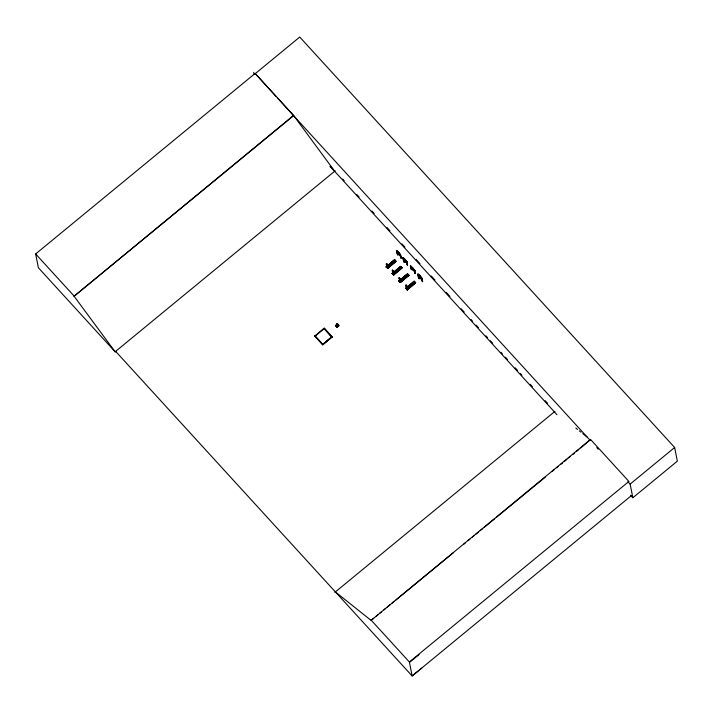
<?xml version="1.0" encoding="UTF-8"?>
<svg xmlns="http://www.w3.org/2000/svg" width="713" height="713" viewBox="0 0 713 713"><rect width="100%" height="100%" fill="white"/><g stroke="black" fill="none" stroke-linecap="round" stroke-linejoin="round"><path stroke-width="1.07" d="M392.515 270.084L392.302 270.949M399.075 278.364L399.173 277.91M398.986 277.91L399.351 277.526L399.922 278.257M335.377 325.369L337.071 327.392L339.236 325.591L337.383 323.711L335.368 325.529L337.071 327.392M336.759 326.465L336.955 324.112L338.399 325.52L337.855 326.429L336.759 326.465L336.197 325.574L336.892 324.174M391.571 263.73L392.239 263.168M397.444 269.853L397.845 270.459M398.326 270.004L397.836 270.423M404.387 277.767L405.1 277.419M336.349 326.091L336.892 324.344L336.197 325.574M336.349 325.057L336.955 324.112L337.846 324.638M391.981 262.99L391.571 263.765M392.212 263.641L392.168 263.07M405.029 277.669L405.055 277.197M411.677 284.487L410.991 284.719L411.267 285.262M411.722 285.173L411.668 284.442M397.498 269.79L398.335 270.049M398.095 251.867L397.827 252.571L399.155 253.988L398.531 252.34M404.423 258.899L404.209 259.559L405.537 260.976L404.476 258.855M412.025 267.223L411.811 267.883L413.139 269.3L412.078 267.179M419.458 275.361L419.253 276.02L420.572 277.437L419.511 275.316M337.302 326.59L337.133 324.112M396.419 250.762C397.694 250.611 401.597 255.949 400.055 254.648M398.977 252.714L399.868 254.96L397.088 251.475C399.538 251.511 400.92 256.012 401.107 258.266M398.139 253.846C393.772 247.108 398.986 256.377 400.626 255.833M386.464 264.06L386.535 263.489L386.999 264.086M387.756 265.878L387.854 267.491L386.321 264.273M387.168 264.175L387.364 265.022L387.07 264.033M399.467 255.263L400.67 255.887M386.375 267.134L394.895 260.102L386.544 267.322L386.116 266.858L394.547 259.755L386.286 267.036M386.143 266.885L394.637 259.764L395.991 261.252L387.676 268.507L396 261.243L387.373 268.195M400.403 255.031L400.046 254.586L400.742 257.865M386.455 267.197L394.904 260.093M395.733 260.967L387.409 268.231M403.549 260.994L402.809 257.651L405.358 259.701L406.882 262.01L402.8 257.75M404.449 260.878L405.875 262.295L403.023 258.561M393.772 272.161L393.478 271.591L393.888 272.366M392.364 273.694L400.947 266.724L392.596 273.944L392.212 273.284L393.068 272.562L394.307 273.899M392.159 273.48L400.679 266.386L402.168 268.035L393.692 275.102L392.15 273.471L392.613 273.961M392.453 273.792L400.956 266.715M406.784 262.01L405.287 259.737L406.25 261.947L404.592 260.575L403.594 259.113L403.986 258.231L402.756 257.696M392.711 273.97L393.202 274.353L392.631 273.578L393.086 273.525M392.711 273.516C392.792 274.665 393.505 272.812 393.041 273.899M393.121 273.952L393.13 274.416M405.795 262.295L407.007 262.821M393.424 274.817L401.784 267.589L393.255 274.639L393.719 275.129M406.998 262.919L405.849 262.25M401.784 267.589L393.514 274.915M410.358 266.02C423.05 278.685 406.82 262.482 411.071 266.778M410.626 266.885L413.424 270.664L410.412 265.976M411.196 267.428L413.852 270.272L412.961 268.026M400.653 279.781L400.243 278.997L400.67 281.528M407.845 274.291L399.369 281.359L407.845 274.291L407.373 273.792L408.816 275.289L400.456 282.508L398.977 280.699L399.975 280.28M399.298 281.261L398.932 280.886L407.399 273.828L408.914 275.432M399.102 281.074L407.72 274.14L399.191 281.172M400.002 280.815L399.717 281.394M399.895 281.368L399.895 281.831L399.592 281.314M400.198 282.232L408.807 275.289M400.314 282.357L408.799 275.236L400.367 282.393L398.923 280.877M414.601 271.243L413.397 270.619M419.11 277.714L418.46 274.434C416.552 273.712 420.572 279.585 422.043 279.282M418.798 278.542C415.599 270.272 420.403 275.726 421.829 278.48M418.059 275.022L419.556 277.295M418.977 274.737L418.513 274.924M407.346 287.33L407.444 288.943L405.911 285.717M406.838 285.744L406.116 284.933L405.884 285.378M407.31 286.983L406.918 285.922M405.777 288.364L414.609 281.706L406.134 288.765L405.706 288.302L414.226 281.207L405.875 288.489L406.749 287.687M418.638 275.575L421.285 278.409L420.394 276.163M405.991 288.613L414.494 281.537M406.588 288.845L406.178 288.4C407.007 289.852 406.838 287.392 406.49 288.827M406.793 289.46L415.314 282.428L406.784 289.451L407.239 289.941M406.82 289.487L415.322 282.41M407.23 289.924L415.59 282.696L407.257 289.95M405.75 288.105L407.141 289.79L415.572 282.651M396.678 250.593L397.524 254.398M407.123 264.853L406.642 261.439L407.649 265.111M407.488 265.245L406.998 261.831M411.151 269.309L410.661 265.896L411.677 269.567M411.508 269.71L411.027 266.288M414.244 269.764L415.091 273.569M419.164 278.943L418.46 274.434M422.684 281.582L422.043 278.302L421.499 278.123M422.524 281.715L422.043 278.302M115.702 351.42L115.185 351.839L38.386 267.758L35.65 253.953L255.174 73.403L293.551 115.417L334.664 171.227L330.181 166.343M275.895 96.282L255.227 73.662L299.736 37.049L674.65 447.488L677.35 461.151L632.841 497.754L630.586 495.285M421.739 668.152L412.141 675.951L115.649 351.366L115.132 351.785L74.081 296.225L293.551 115.417M74.081 296.225L293.604 115.675M115.132 351.785L335.181 170.808M314.763 336.037L324.183 328.158L332.169 336.91L322.757 344.789L314.745 335.921L322.757 344.789M324.139 328.622L315.253 336.064L322.802 344.326L331.705 336.999L324.139 328.622L331.705 336.999M331.688 336.884L322.802 344.326M322.739 344.673L332.169 336.91M334.869 592.351L554.919 411.374M335.386 591.924L371.081 620.39L590.533 439.44L628.911 481.453L409.378 662.003L412.141 675.951L631.665 495.392M371.945 619.686L373.657 618.269M376.232 616.157L377.952 614.74M379.673 613.323L381.393 611.914M383.968 609.793L385.68 608.385M387.4 606.968L389.975 604.847M391.695 603.439L394.271 601.317M395.991 599.909L453.53 552.575M463.842 544.099L465.553 542.691M468.138 540.57L469.849 539.153M472.425 537.041L474.145 535.623M475.865 534.215L478.441 532.094M480.161 530.677L482.737 528.565M484.457 527.148L494.76 518.672M496.48 517.255L545.436 476.997M552.308 471.346L554.019 469.929M556.595 467.808L558.315 466.4M560.89 464.279L562.61 462.871M564.331 461.454L566.906 459.332M568.617 457.924L570.338 456.507M572.913 454.386L574.633 452.978M576.354 451.561L578.929 449.448M580.649 448.031L590.533 439.44M632.841 497.754L630.132 484.1L674.65 447.488M409.458 662.404L419.057 654.614M411.713 285.129L411.267 285.227M336.75 324.665L337.294 324.513M386.972 266.956L386.785 267.366L387.373 266.992M387.694 265.94L387.792 265.486M407.283 287.384L407.016 286.412M397.168 254.006L396.428 250.664L397.578 251.333M419.003 274.781L417.8 274.157L421.864 278.516L420.385 276.163M420.839 278.756L422.087 279.344M394.574 259.782L395.002 260.245M401.954 267.812L401.695 267.535M386.107 266.849L387.507 268.106M406.33 288.587L406.428 288.56M406.054 284.995L406.588 285.539M337.196 324.165L338.247 325.003M575.81 428.032L577.548 429.422M579.295 430.812L581.033 432.203M582.771 433.593L587.129 437.06M392.881 270.387L392.417 270.147L393.148 270.851M414.03 269.897L414.725 273.177M396.375 250.709L400.448 255.067M414.226 281.207L415.581 282.696M399.833 267.152L401.187 268.596M407.952 276.011L406.606 274.567M414.725 283.418L413.38 281.974M399.262 267.633L400.617 269.077M412.8 282.455L414.146 283.854M392.355 261.733L393.71 263.177M391.597 262.366L392.943 263.81M404.414 276.403L405.759 277.847M392.088 264.532L390.742 263.088M396.784 269.71L398.13 271.109M403.558 277.125L404.895 278.516M387.061 266.181L388.3 267.464M401.187 281.421L399.833 279.977M387.917 267.437L386.482 264.523M407.952 288.827L406.606 287.384M393.068 273.097L393.968 274.059M400.733 281.475L399.77 280.565L399.03 278.097M407.506 288.881L406.071 285.966M386.589 266.956L387.15 267.731L386.66 266.894L386.669 267.348M392.212 273.284L400.679 266.386M338.399 325.52L337.222 324.255L338.256 326.046M421.873 278.435L421.517 278.043L422.158 281.323M277.366 97.895L590.097 440.26M596.763 447.568L598.252 449.19M627.912 481.658L630.132 484.1M342.677 179.016L344.174 180.656M356.928 194.613L359.174 197.082M371.928 211.039L374.173 213.499M386.927 227.456L389.922 230.745M401.927 243.882L404.922 247.161M416.169 259.479L419.921 263.587M431.169 275.895L434.921 280.004M446.169 292.321L449.921 296.421M461.168 308.738L464.172 312.027M470.919 319.415L472.416 321.055M476.168 325.164L478.423 327.624M485.918 335.832L487.416 337.481M490.419 340.761L492.665 343.22M500.918 352.258L502.415 353.898M505.419 357.177L507.665 359.646M515.169 367.855L517.415 370.314M520.419 373.603L521.916 375.243M530.169 384.28L532.415 386.74M545.169 400.697L547.415 403.157M330.11 166.343L556.969 414.699M332.196 337.026L324.183 328.158M371.001 619.989L409.378 662.003M35.65 253.953L74.027 295.966M415.242 282.366L415.688 282.847M414.592 281.688L414.351 281.421M401.054 266.867L400.813 266.6M400.474 282.526L400.02 282.045L408.674 275.165M387.426 264.969L387.836 265.744M405.064 277.241L404.556 276.974L404.235 277.633M407.578 274.015L399.137 281.109M412.889 268.061L414.431 270.379M402.979 258.516L404.467 260.878M406.009 286.02L405.804 285.512M393.219 270.797L393.416 271.644M386.419 264.576L386.214 264.068M392.257 270.69L393.897 274.113L393.808 272.5M337.133 324.397L337.855 326.429M421.677 277.91L422.328 281.18M418.094 274.042L418.745 277.321M414.601 270.156L415.251 273.435M410.661 265.896L411.312 269.175M413.29 284.576L411.945 283.177M412.524 285.209L411.187 283.81M406.642 261.439L407.283 264.719M407.373 276.439L406.036 275.04M403.638 259.06L404.289 262.339M403.059 257.58L404.128 262.473M400.617 254.853L401.267 258.124M400.251 254.452L400.902 257.732M397.257 252.072L397.907 255.352M399.743 269.746L398.407 268.355M400.153 278.507L400.18 279.05M394.556 262.411L393.211 261.011M253.694 72.334L254.104 74.419M395.127 261.929L393.781 260.486L395.127 261.929M406.517 277.161L405.171 275.717L406.526 277.205M398.986 270.387L397.631 268.944L398.995 270.432M411.668 285.931L410.314 284.487L411.677 285.975"/></g></svg>
